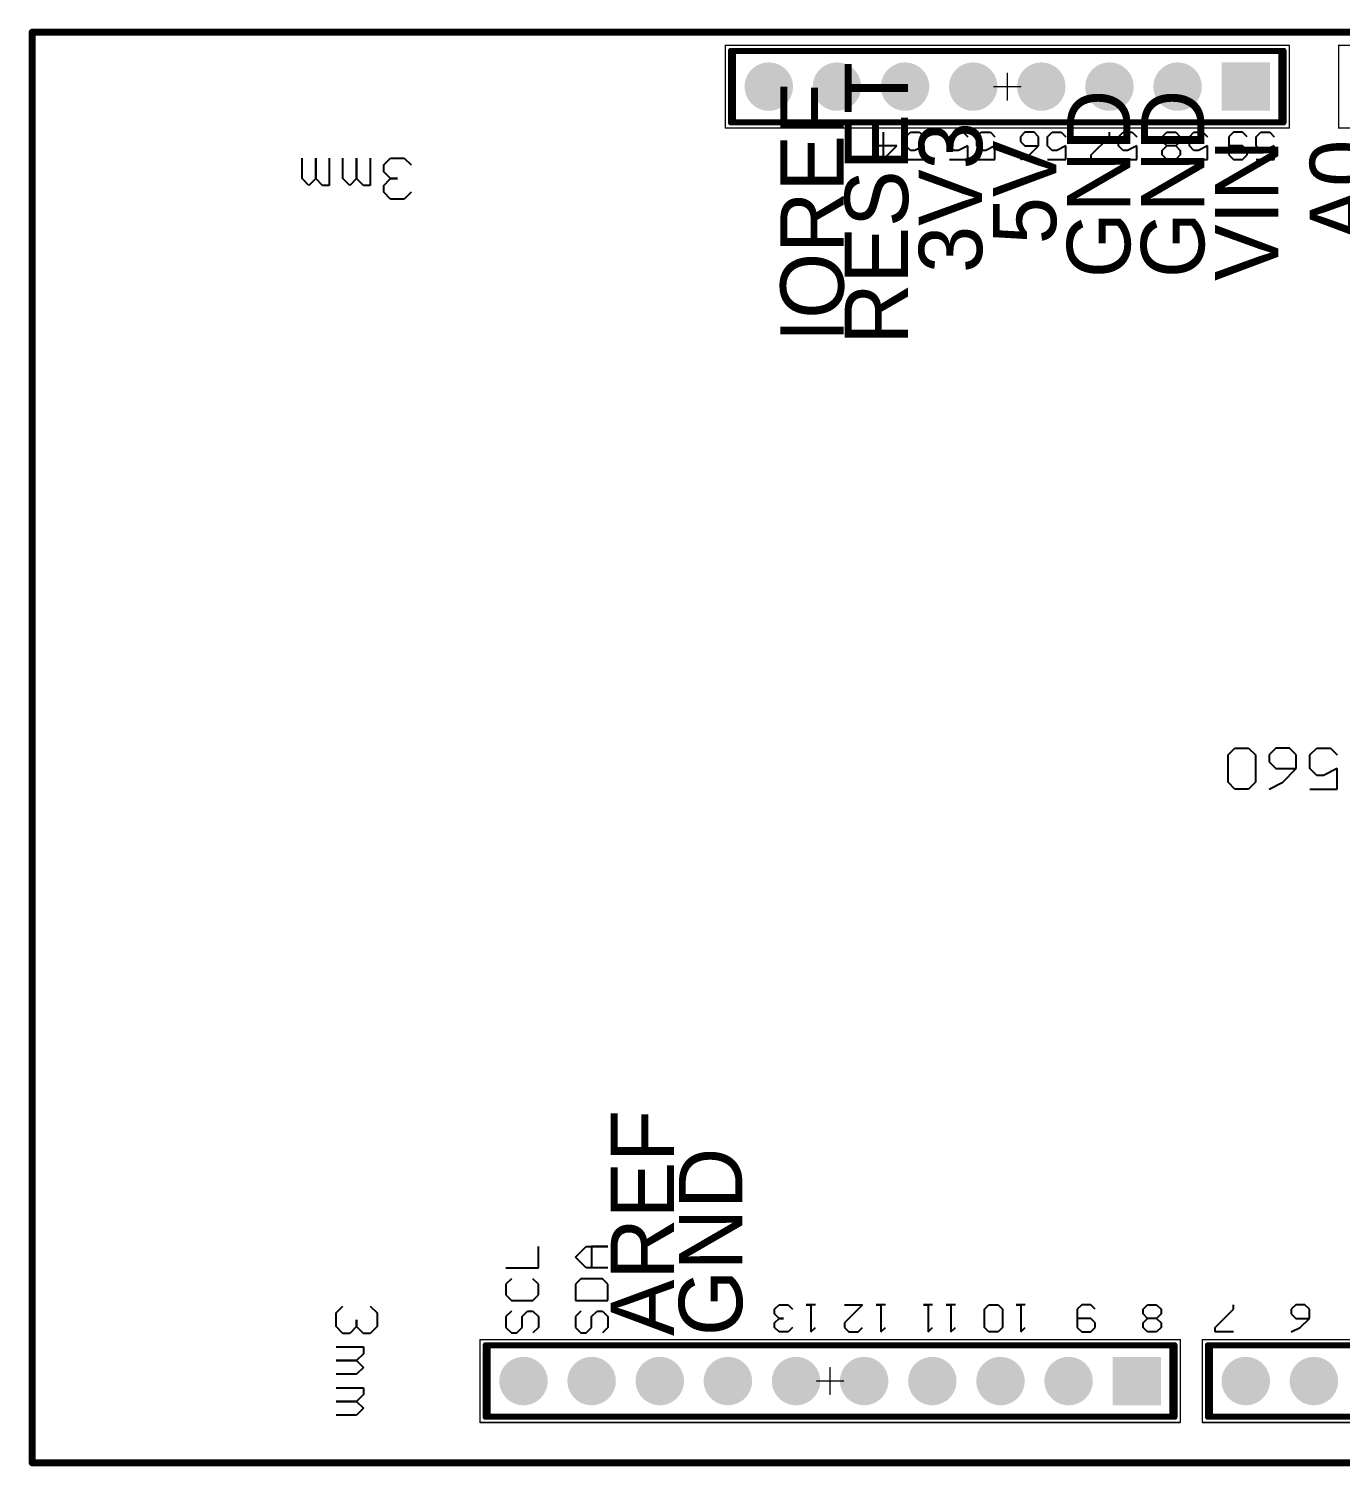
# Model space of a CAD drawing. Header units: millimetres. Extents: x 87 to 293, y -26 to 48.
# Drawn here: x 169.5 to 218.4, y -12.6 to 41 of the extents above; entities that cross this region are included whole.
import ezdxf

# ---------------------------------------------------------------- set-up
doc = ezdxf.new("R2010")
doc.units = ezdxf.units.MM
for name, color, linetype in [('BottomLayer', 5, 'Continuous'), ('BottomOverlay', 54, 'Continuous'), ('BottomSolder', 6, 'Continuous'), ('Mechanical13', 56, 'Continuous'), ('Mechanical15', 56, 'Continuous'), ('MultiLayer', 9, 'Continuous'), ('PadHoleLayer', 156, 'Continuous'), ('TopLayer', 1, 'Continuous'), ('TopOverlay', 2, 'Continuous'), ('TopSolder', 216, 'Continuous')]:
    doc.layers.add(name, color=color, linetype=linetype)

# ---------------------------------------------------------------- blocks, each defined once
blk = doc.blocks.new('MEGA2560_8')
at = {"layer": 'BottomLayer', "const_width": 0.8}
for points in [[(13.57, 24.13, 1), (14.37, 24.13, 1)], [(16.11, 24.13, 1), (16.91, 24.13, 1)], [(22.714, 24.13, 1), (23.514, 24.13, 1)], [(25.254, 24.13, 1), (26.054, 24.13, 1)], [(27.794, 24.13, 1), (28.594, 24.13, 1)], [(30.334, 24.13, 1), (31.134, 24.13, 1)], [(32.874, 24.13, 1), (33.674, 24.13, 1)], [(35.414, 24.13, 1), (36.214, 24.13, 1)], [(37.954, 24.13, 1), (38.754, 24.13, 1)], [(40.494, 24.13, 1), (41.294, 24.13, 1)], [(43.034, 24.13, 1), (43.834, 24.13, 1)], [(18.65, -24.13, 1), (19.45, -24.13, 1)], [(21.19, -24.13, 1), (21.99, -24.13, 1)], [(23.73, -24.13, 1), (24.53, -24.13, 1)], [(26.27, -24.13, 1), (27.07, -24.13, 1)], [(28.81, -24.13, 1), (29.61, -24.13, 1)], [(31.35, -24.13, 1), (32.15, -24.13, 1)], [(33.89, -24.13, 1), (34.69, -24.13, 1)]]:
    blk.add_lwpolyline(points, format="xyb", close=True, dxfattribs=at)
at = {"layer": 'BottomLayer'}
for points in [[(19.774, 23.33), (21.374, 23.33), (19.774, 24.93), (21.374, 24.93)], [(15.71, -24.93), (17.31, -24.93), (15.71, -23.33), (17.31, -23.33)]]:
    blk.add_solid(points, dxfattribs=at)
at = {"layer": 'BottomOverlay'}
for p, q in [((49.403, 25.145), (49.657, 25.399)), ((49.657, 25.399), (50.419, 25.399)), ((49.657, 24.891), (49.403, 25.145)), ((49.403, 24.637), (49.657, 24.891)), ((49.657, 24.891), (50.419, 24.891)), ((50.419, 24.891), (49.657, 24.891)), ((49.403, 24.383), (49.403, 24.637)), ((50.419, 24.383), (49.403, 24.383)), ((49.403, 23.621), (49.657, 23.875)), ((49.657, 23.367), (49.403, 23.621)), ((49.657, 23.875), (50.419, 23.875)), ((49.403, 23.113), (49.657, 23.367)), ((49.403, 22.86), (49.403, 23.113)), ((49.657, 23.367), (50.419, 23.367)), ((50.419, 23.367), (49.657, 23.367)), ((50.419, 22.86), (49.403, 22.86)), ((48.895, 22.098), (49.149, 22.352)), ((48.895, 21.59), (48.895, 22.098)), ((49.149, 22.352), (49.403, 22.352)), ((49.403, 22.352), (49.657, 22.098)), ((49.657, 22.098), (49.911, 22.352)), ((49.657, 22.098), (49.657, 21.844)), ((49.657, 21.844), (49.657, 22.098)), ((49.911, 22.352), (50.165, 22.352)), ((50.165, 22.352), (50.419, 22.098)), ((50.419, 22.098), (50.419, 21.59)), ((49.149, 21.336), (48.895, 21.59)), ((50.419, 21.59), (50.165, 21.336)), ((14.118, 2.057), (13.102, 2.057)), ((13.102, 2.057), (13.102, 1.296)), ((15.133, 1.804), (14.625, 1.296)), ((15.641, 2.057), (15.133, 1.804)), ((16.149, 1.804), (16.403, 2.057)), ((16.149, 0.788), (16.149, 1.804)), ((16.403, 2.057), (16.911, 2.057)), ((16.911, 2.057), (17.165, 1.804)), ((17.165, 1.804), (17.165, 0.788)), ((13.102, 1.296), (13.61, 1.55)), ((13.61, 1.55), (13.864, 1.55)), ((13.864, 1.55), (14.118, 1.296)), ((14.118, 1.296), (14.118, 0.788)), ((14.625, 1.296), (14.625, 0.788)), ((15.387, 1.296), (14.625, 1.296)), ((15.641, 1.042), (15.387, 1.296)), ((13.356, 0.534), (13.102, 0.788)), ((14.118, 0.788), (13.864, 0.534)), ((14.625, 0.788), (14.879, 0.534)), ((15.387, 0.534), (15.641, 0.788)), ((15.641, 0.788), (15.641, 1.042)), ((16.403, 0.534), (16.149, 0.788)), ((17.165, 0.788), (16.911, 0.534)), ((13.864, 0.534), (13.356, 0.534)), ((14.879, 0.534), (15.387, 0.534)), ((16.911, 0.534), (16.403, 0.534)), ((47.625, -20.193), (47.879, -19.939)), ((47.879, -19.939), (48.387, -19.939)), ((48.387, -19.939), (48.641, -20.193)), ((48.641, -20.193), (48.641, -20.447)), ((48.387, -20.701), (48.133, -20.701)), ((48.133, -20.701), (48.387, -20.701)), ((48.641, -20.447), (48.387, -20.701)), ((48.387, -20.701), (48.641, -20.955)), ((49.149, -21.463), (49.149, -20.447)), ((49.149, -20.447), (49.402, -20.447)), ((49.402, -20.447), (49.656, -20.701)), ((49.656, -20.701), (49.91, -20.447)), ((49.656, -20.701), (49.656, -21.463)), ((49.656, -21.463), (49.656, -20.701)), ((49.91, -20.447), (50.164, -20.701)), ((50.164, -20.701), (50.164, -21.463)), ((50.672, -21.463), (50.672, -20.447)), ((50.672, -20.447), (50.926, -20.447)), ((50.926, -20.447), (51.18, -20.701)), ((51.18, -20.701), (51.434, -20.447)), ((51.18, -20.701), (51.18, -21.463)), ((51.18, -21.463), (51.18, -20.701)), ((51.434, -20.447), (51.688, -20.701)), ((51.688, -20.701), (51.688, -21.463)), ((47.879, -21.463), (47.625, -21.209)), ((48.641, -21.209), (48.387, -21.463)), ((48.641, -20.955), (48.641, -21.209)), ((48.387, -21.463), (47.879, -21.463))]:
    blk.add_line(p, q, dxfattribs=at)
at = {"layer": 'BottomSolder', "const_width": 0.902}
for points in [[(13.519, 24.13, 1), (14.421, 24.13, 1)], [(16.059, 24.13, 1), (16.961, 24.13, 1)], [(22.663, 24.13, 1), (23.565, 24.13, 1)], [(25.203, 24.13, 1), (26.105, 24.13, 1)], [(27.743, 24.13, 1), (28.645, 24.13, 1)], [(30.283, 24.13, 1), (31.185, 24.13, 1)], [(32.823, 24.13, 1), (33.725, 24.13, 1)], [(35.363, 24.13, 1), (36.265, 24.13, 1)], [(37.903, 24.13, 1), (38.805, 24.13, 1)], [(40.443, 24.13, 1), (41.345, 24.13, 1)], [(42.983, 24.13, 1), (43.885, 24.13, 1)], [(18.599, -24.13, 1), (19.501, -24.13, 1)], [(21.139, -24.13, 1), (22.041, -24.13, 1)], [(23.679, -24.13, 1), (24.581, -24.13, 1)], [(26.219, -24.13, 1), (27.121, -24.13, 1)], [(28.759, -24.13, 1), (29.661, -24.13, 1)], [(31.299, -24.13, 1), (32.201, -24.13, 1)], [(33.839, -24.13, 1), (34.741, -24.13, 1)]]:
    blk.add_lwpolyline(points, format="xyb", close=True, dxfattribs=at)
at = {"layer": 'BottomSolder'}
for points in [[(19.672, 23.228), (21.476, 23.228), (19.672, 25.032), (21.476, 25.032)], [(15.608, -25.032), (17.412, -25.032), (15.608, -23.228), (17.412, -23.228)]]:
    blk.add_solid(points, dxfattribs=at)
at = {"layer": 'Mechanical13', "const_width": 0.1}
for points in [[(17.78, 25.4), (-2.54, 25.4)], [(17.78, 25.4), (17.78, 22.86)], [(44.704, 25.4), (19.304, 25.4)], [(19.304, 25.4), (19.304, 22.86)], [(44.704, 25.4), (44.704, 22.86)], [(17.78, 22.86), (-2.54, 22.86)], [(44.704, 22.86), (19.304, 22.86)], [(15.24, -22.86), (15.24, -25.4)], [(35.56, -22.86), (15.24, -22.86)], [(35.56, -22.86), (35.56, -25.4)], [(35.56, -25.4), (15.24, -25.4)]]:
    blk.add_lwpolyline(points, dxfattribs=at)
at = {"layer": 'Mechanical13', "const_width": 0.05}
for points in [[(17.755, 25.4, 1), (17.805, 25.4, 1)], [(17.755, 25.4, 1), (17.805, 25.4, 1)], [(19.279, 25.4, 1), (19.329, 25.4, 1)], [(19.279, 25.4, 1), (19.329, 25.4, 1)], [(44.679, 25.4, 1), (44.729, 25.4, 1)], [(44.679, 25.4, 1), (44.729, 25.4, 1)], [(17.755, 22.86, 1), (17.805, 22.86, 1)], [(17.755, 22.86, 1), (17.805, 22.86, 1)], [(19.279, 22.86, 1), (19.329, 22.86, 1)], [(19.279, 22.86, 1), (19.329, 22.86, 1)], [(44.679, 22.86, 1), (44.729, 22.86, 1)], [(44.679, 22.86, 1), (44.729, 22.86, 1)], [(15.215, -22.86, 1), (15.265, -22.86, 1)], [(15.215, -22.86, 1), (15.265, -22.86, 1)], [(35.535, -22.86, 1), (35.585, -22.86, 1)], [(35.535, -22.86, 1), (35.585, -22.86, 1)], [(15.215, -25.4, 1), (15.265, -25.4, 1)], [(15.215, -25.4, 1), (15.265, -25.4, 1)], [(35.535, -25.4, 1), (35.585, -25.4, 1)], [(35.535, -25.4, 1), (35.585, -25.4, 1)]]:
    blk.add_lwpolyline(points, format="xyb", close=True, dxfattribs=at)
at = {"layer": 'Mechanical15', "const_width": 0.05}
for points in [[(18.13, 25.675), (-2.89, 25.675)], [(18.13, 25.675), (18.13, 22.585)], [(45.054, 25.675), (18.954, 25.675)], [(18.954, 25.675), (18.954, 22.585)], [(45.054, 25.675), (45.054, 22.585)], [(32.004, 24.63), (32.004, 23.63)], [(32.504, 24.13), (31.504, 24.13)], [(18.13, 22.585), (-2.89, 22.585)], [(45.054, 22.585), (18.954, 22.585)], [(13.05, -22.585), (-7.97, -22.585)], [(13.05, -22.585), (13.05, -25.675)], [(14.89, -22.585), (14.89, -25.675)], [(35.91, -22.585), (14.89, -22.585)], [(35.91, -22.585), (35.91, -25.675)], [(25.9, -24.13), (24.9, -24.13)], [(25.4, -23.63), (25.4, -24.63)], [(13.05, -25.675), (-7.97, -25.675)], [(35.91, -25.675), (14.89, -25.675)]]:
    blk.add_lwpolyline(points, dxfattribs=at)
at = {"layer": 'Mechanical15', "const_width": 0.025}
for points in [[(18.117, 25.675, 1), (18.142, 25.675, 1)], [(18.117, 25.675, 1), (18.142, 25.675, 1)], [(18.942, 25.675, 1), (18.967, 25.675, 1)], [(18.942, 25.675, 1), (18.967, 25.675, 1)], [(45.041, 25.675, 1), (45.066, 25.675, 1)], [(45.041, 25.675, 1), (45.066, 25.675, 1)], [(31.992, 24.63, 1), (32.016, 24.63, 1)], [(31.492, 24.13, 1), (31.517, 24.13, 1)], [(32.491, 24.13, 1), (32.516, 24.13, 1)], [(31.992, 23.63, 1), (32.016, 23.63, 1)], [(18.117, 22.585, 1), (18.142, 22.585, 1)], [(18.117, 22.585, 1), (18.142, 22.585, 1)], [(18.942, 22.585, 1), (18.967, 22.585, 1)], [(18.942, 22.585, 1), (18.967, 22.585, 1)], [(45.041, 22.585, 1), (45.066, 22.585, 1)], [(45.041, 22.585, 1), (45.066, 22.585, 1)], [(13.037, -22.585, 1), (13.062, -22.585, 1)], [(13.037, -22.585, 1), (13.062, -22.585, 1)], [(14.878, -22.585, 1), (14.903, -22.585, 1)], [(14.878, -22.585, 1), (14.903, -22.585, 1)], [(35.897, -22.585, 1), (35.922, -22.585, 1)], [(35.897, -22.585, 1), (35.922, -22.585, 1)], [(24.888, -24.13, 1), (24.913, -24.13, 1)], [(25.388, -23.63, 1), (25.412, -23.63, 1)], [(25.887, -24.13, 1), (25.912, -24.13, 1)], [(25.388, -24.63, 1), (25.412, -24.63, 1)], [(13.037, -25.675, 1), (13.062, -25.675, 1)], [(13.037, -25.675, 1), (13.062, -25.675, 1)], [(14.878, -25.675, 1), (14.903, -25.675, 1)], [(14.878, -25.675, 1), (14.903, -25.675, 1)], [(35.897, -25.675, 1), (35.922, -25.675, 1)], [(35.897, -25.675, 1), (35.922, -25.675, 1)]]:
    blk.add_lwpolyline(points, format="xyb", close=True, dxfattribs=at)
at = {"layer": 'MultiLayer', "const_width": 0.8}
for points in [[(13.57, 24.13, 1), (14.37, 24.13, 1)], [(16.11, 24.13, 1), (16.91, 24.13, 1)], [(22.714, 24.13, 1), (23.514, 24.13, 1)], [(25.254, 24.13, 1), (26.054, 24.13, 1)], [(27.794, 24.13, 1), (28.594, 24.13, 1)], [(30.334, 24.13, 1), (31.134, 24.13, 1)], [(32.874, 24.13, 1), (33.674, 24.13, 1)], [(35.414, 24.13, 1), (36.214, 24.13, 1)], [(37.954, 24.13, 1), (38.754, 24.13, 1)], [(40.494, 24.13, 1), (41.294, 24.13, 1)], [(43.034, 24.13, 1), (43.834, 24.13, 1)], [(18.65, -24.13, 1), (19.45, -24.13, 1)], [(21.19, -24.13, 1), (21.99, -24.13, 1)], [(23.73, -24.13, 1), (24.53, -24.13, 1)], [(26.27, -24.13, 1), (27.07, -24.13, 1)], [(28.81, -24.13, 1), (29.61, -24.13, 1)], [(31.35, -24.13, 1), (32.15, -24.13, 1)], [(33.89, -24.13, 1), (34.69, -24.13, 1)]]:
    blk.add_lwpolyline(points, format="xyb", close=True, dxfattribs=at)
at = {"layer": 'MultiLayer'}
for points in [[(19.774, 23.33), (21.374, 23.33), (19.774, 24.93), (21.374, 24.93)], [(15.71, -24.93), (17.31, -24.93), (15.71, -23.33), (17.31, -23.33)]]:
    blk.add_solid(points, dxfattribs=at)
at = {"layer": 'PadHoleLayer', "const_width": 0.55}
for points in [[(13.695, 24.13, 1), (14.245, 24.13, 1)], [(16.235, 24.13, 1), (16.785, 24.13, 1)], [(20.299, 24.13, 1), (20.849, 24.13, 1)], [(22.839, 24.13, 1), (23.389, 24.13, 1)], [(25.379, 24.13, 1), (25.929, 24.13, 1)], [(27.919, 24.13, 1), (28.469, 24.13, 1)], [(30.459, 24.13, 1), (31.009, 24.13, 1)], [(32.999, 24.13, 1), (33.549, 24.13, 1)], [(35.539, 24.13, 1), (36.089, 24.13, 1)], [(38.079, 24.13, 1), (38.629, 24.13, 1)], [(40.619, 24.13, 1), (41.169, 24.13, 1)], [(43.159, 24.13, 1), (43.709, 24.13, 1)], [(16.235, -24.13, 1), (16.785, -24.13, 1)], [(18.775, -24.13, 1), (19.325, -24.13, 1)], [(21.315, -24.13, 1), (21.865, -24.13, 1)], [(23.855, -24.13, 1), (24.405, -24.13, 1)], [(26.395, -24.13, 1), (26.945, -24.13, 1)], [(28.935, -24.13, 1), (29.485, -24.13, 1)], [(31.475, -24.13, 1), (32.025, -24.13, 1)], [(34.015, -24.13, 1), (34.565, -24.13, 1)]]:
    blk.add_lwpolyline(points, format="xyb", close=True, dxfattribs=at)
at = {"layer": 'TopLayer', "const_width": 0.8}
for points in [[(13.57, 24.13, 1), (14.37, 24.13, 1)], [(16.11, 24.13, 1), (16.91, 24.13, 1)], [(22.714, 24.13, 1), (23.514, 24.13, 1)], [(25.254, 24.13, 1), (26.054, 24.13, 1)], [(27.794, 24.13, 1), (28.594, 24.13, 1)], [(30.334, 24.13, 1), (31.134, 24.13, 1)], [(32.874, 24.13, 1), (33.674, 24.13, 1)], [(35.414, 24.13, 1), (36.214, 24.13, 1)], [(37.954, 24.13, 1), (38.754, 24.13, 1)], [(40.494, 24.13, 1), (41.294, 24.13, 1)], [(43.034, 24.13, 1), (43.834, 24.13, 1)], [(18.65, -24.13, 1), (19.45, -24.13, 1)], [(21.19, -24.13, 1), (21.99, -24.13, 1)], [(23.73, -24.13, 1), (24.53, -24.13, 1)], [(26.27, -24.13, 1), (27.07, -24.13, 1)], [(28.81, -24.13, 1), (29.61, -24.13, 1)], [(31.35, -24.13, 1), (32.15, -24.13, 1)], [(33.89, -24.13, 1), (34.69, -24.13, 1)]]:
    blk.add_lwpolyline(points, format="xyb", close=True, dxfattribs=at)
at = {"layer": 'TopLayer'}
for points in [[(19.774, 23.33), (21.374, 23.33), (19.774, 24.93), (21.374, 24.93)], [(15.71, -24.93), (17.31, -24.93), (15.71, -23.33), (17.31, -23.33)]]:
    blk.add_solid(points, dxfattribs=at)
at = {"layer": 'TopOverlay'}
for p, q in [((14.478, 22.13), (14.139, 21.792)), ((14.816, 22.3), (14.478, 22.13)), ((16.97, 22.3), (17.647, 22.3)), ((17.647, 22.13), (16.97, 21.453)), ((17.647, 22.3), (17.647, 22.13)), ((19.662, 22.13), (19.831, 22.3)), ((19.662, 21.961), (19.662, 22.13)), ((19.831, 22.3), (20.17, 22.3)), ((20.17, 22.3), (20.339, 22.13)), ((20.339, 22.13), (20.339, 21.961)), ((22.288, 22.3), (22.119, 22.13)), ((22.119, 22.13), (22.119, 21.961)), ((22.626, 22.3), (22.288, 22.3)), ((22.796, 22.13), (22.626, 22.3)), ((22.796, 21.453), (22.796, 22.13)), ((24.897, 22.3), (24.727, 22.13)), ((24.897, 21.284), (24.897, 22.3)), ((25.574, 22.13), (25.743, 22.3)), ((25.574, 21.453), (25.574, 22.13)), ((25.743, 22.3), (26.082, 22.3)), ((26.082, 22.3), (26.251, 22.13)), ((26.251, 22.13), (26.251, 21.453)), ((27.506, 22.3), (27.336, 22.13)), ((27.506, 21.284), (27.506, 22.3)), ((28.352, 22.3), (28.183, 22.13)), ((28.352, 21.284), (28.352, 22.3)), ((30.115, 22.3), (29.945, 22.13)), ((30.115, 21.284), (30.115, 22.3)), ((30.961, 22.3), (30.792, 22.13)), ((31.3, 22.3), (30.961, 22.3)), ((31.469, 22.13), (31.3, 22.3)), ((31.469, 21.961), (31.469, 22.13)), ((32.724, 22.3), (32.554, 22.13)), ((32.724, 21.284), (32.724, 22.3)), ((33.401, 22.13), (33.57, 22.3)), ((33.57, 22.3), (33.909, 22.3)), ((33.909, 22.3), (34.078, 22.13)), ((34.078, 22.13), (34.078, 21.961)), ((40.288, 22.13), (40.49, 22.331)), ((40.288, 21.727), (40.288, 22.13)), ((41.094, 22.331), (40.893, 22.13)), ((40.893, 22.13), (40.893, 21.727)), ((41.296, 22.331), (41.094, 22.331)), ((41.497, 22.13), (41.296, 22.331)), ((41.497, 21.727), (41.497, 22.13)), ((42.879, 22.13), (43.081, 22.331)), ((42.879, 21.727), (42.879, 22.13)), ((43.685, 22.331), (43.484, 22.13)), ((43.484, 22.13), (43.484, 21.727)), ((43.886, 22.331), (43.685, 22.331)), ((44.088, 22.13), (43.886, 22.331)), ((44.088, 21.727), (44.088, 22.13)), ((14.139, 21.792), (14.139, 21.453)), ((14.647, 21.792), (14.139, 21.792)), ((14.139, 21.453), (14.309, 21.284)), ((14.816, 21.623), (14.647, 21.792)), ((14.647, 21.284), (14.816, 21.453)), ((14.816, 21.453), (14.816, 21.623)), ((16.97, 21.453), (16.97, 21.284)), ((19.831, 21.792), (19.662, 21.961)), ((19.662, 21.623), (19.831, 21.792)), ((19.662, 21.453), (19.662, 21.623)), ((19.831, 21.284), (19.662, 21.453)), ((19.831, 21.792), (20.17, 21.792)), ((20.339, 21.961), (20.17, 21.792)), ((20.17, 21.792), (20.339, 21.623)), ((20.339, 21.453), (20.17, 21.284)), ((20.339, 21.623), (20.339, 21.453)), ((22.119, 21.961), (22.288, 21.792)), ((22.119, 21.453), (22.288, 21.284)), ((22.288, 21.792), (22.796, 21.792)), ((22.626, 21.284), (22.796, 21.453)), ((25.743, 21.284), (25.574, 21.453)), ((26.251, 21.453), (26.082, 21.284)), ((30.792, 21.284), (31.469, 21.961)), ((33.57, 21.284), (33.401, 21.453)), ((33.909, 21.792), (33.739, 21.792)), ((33.739, 21.792), (33.909, 21.792)), ((34.078, 21.961), (33.909, 21.792)), ((33.909, 21.792), (34.078, 21.623)), ((34.078, 21.453), (33.909, 21.284)), ((34.078, 21.623), (34.078, 21.453)), ((40.49, 21.525), (40.288, 21.727)), ((40.691, 21.525), (40.49, 21.525)), ((40.893, 21.727), (40.691, 21.525)), ((41.296, 21.525), (41.497, 21.727)), ((43.081, 21.525), (42.879, 21.727)), ((43.282, 21.525), (43.081, 21.525)), ((43.484, 21.727), (43.282, 21.525)), ((43.886, 21.525), (44.088, 21.727)), ((14.309, 21.284), (14.647, 21.284)), ((20.17, 21.284), (19.831, 21.284)), ((22.288, 21.284), (22.626, 21.284)), ((24.727, 21.284), (25.066, 21.284)), ((25.066, 21.284), (24.897, 21.284)), ((26.082, 21.284), (25.743, 21.284)), ((27.336, 21.284), (27.675, 21.284)), ((27.675, 21.284), (27.506, 21.284)), ((28.183, 21.284), (28.521, 21.284)), ((28.521, 21.284), (28.352, 21.284)), ((29.945, 21.284), (30.284, 21.284)), ((30.284, 21.284), (30.115, 21.284)), ((31.469, 21.284), (30.792, 21.284)), ((32.554, 21.284), (32.893, 21.284)), ((32.893, 21.284), (32.724, 21.284)), ((33.909, 21.284), (33.57, 21.284)), ((41.497, 21.123), (40.288, 21.123)), ((40.288, 21.123), (40.288, 20.518)), ((41.497, 20.518), (41.497, 21.123)), ((43.081, 21.123), (42.879, 20.921)), ((42.879, 20.921), (42.879, 20.518)), ((43.886, 21.123), (43.081, 21.123)), ((44.088, 20.921), (43.886, 21.123)), ((44.088, 20.518), (44.088, 20.921)), ((40.288, 20.518), (40.49, 20.317)), ((41.296, 20.317), (41.497, 20.518)), ((42.879, 20.518), (43.081, 20.317)), ((43.886, 20.317), (44.088, 20.518)), ((40.288, 19.914), (41.094, 19.914)), ((40.49, 20.317), (41.296, 20.317)), ((40.893, 19.108), (40.893, 19.914)), ((41.094, 19.914), (41.497, 19.511)), ((44.088, 19.914), (42.879, 19.914)), ((42.879, 19.914), (42.879, 19.108)), ((41.497, 19.511), (41.094, 19.108)), ((41.094, 19.108), (40.288, 19.108)), ((40.288, 19.108), (40.893, 19.108)), ((16.123, -21.411), (15.446, -21.411)), ((15.446, -21.411), (15.446, -21.919)), ((16.631, -21.411), (16.461, -21.581)), ((16.969, -21.411), (16.631, -21.411)), ((17.138, -21.581), (16.969, -21.411)), ((18.612, -21.411), (17.935, -21.411)), ((17.935, -21.411), (17.935, -21.919)), ((18.95, -21.581), (19.12, -21.411)), ((19.12, -21.411), (19.458, -21.411)), ((19.458, -21.411), (19.628, -21.581)), ((21.254, -21.411), (20.576, -21.411)), ((20.576, -21.411), (20.576, -21.919)), ((21.592, -21.411), (22.269, -21.411)), ((22.269, -21.411), (22.269, -21.581)), ((23.895, -21.411), (23.218, -21.411)), ((23.218, -21.411), (23.218, -21.919)), ((24.911, -21.411), (24.572, -21.581)), ((26.537, -21.411), (25.86, -21.411)), ((25.86, -21.411), (25.86, -21.919)), ((27.552, -21.411), (26.875, -21.411)), ((26.875, -21.411), (26.875, -21.919)), ((29.178, -21.411), (28.501, -21.411)), ((28.501, -21.411), (28.501, -21.919)), ((30.025, -21.411), (29.517, -21.919)), ((30.025, -22.427), (30.025, -21.411)), ((15.446, -21.919), (15.784, -21.75)), ((15.784, -21.75), (15.953, -21.75)), ((15.953, -21.75), (16.123, -21.919)), ((16.123, -21.919), (16.123, -22.258)), ((16.461, -21.581), (16.461, -21.75)), ((16.461, -21.75), (16.631, -21.919)), ((16.631, -21.919), (17.138, -21.919)), ((17.138, -22.258), (17.138, -21.581)), ((17.935, -21.919), (18.273, -21.75)), ((18.273, -21.75), (18.443, -21.75)), ((18.443, -21.75), (18.612, -21.919)), ((18.612, -21.919), (18.612, -22.258)), ((18.95, -21.75), (18.95, -21.581)), ((19.12, -21.919), (18.95, -21.75)), ((18.95, -22.088), (19.12, -21.919)), ((19.12, -21.919), (19.458, -21.919)), ((19.628, -21.75), (19.458, -21.919)), ((19.458, -21.919), (19.628, -22.088)), ((19.628, -21.581), (19.628, -21.75)), ((20.576, -21.919), (20.915, -21.75)), ((20.915, -21.75), (21.084, -21.75)), ((21.084, -21.75), (21.254, -21.919)), ((21.254, -21.919), (21.254, -22.258)), ((22.269, -21.581), (21.592, -22.258)), ((23.218, -21.919), (23.557, -21.75)), ((23.557, -21.75), (23.726, -21.75)), ((23.726, -21.75), (23.895, -21.919)), ((23.895, -21.919), (23.895, -22.258)), ((24.572, -21.581), (24.234, -21.919)), ((24.234, -21.919), (24.234, -22.258)), ((24.741, -21.919), (24.234, -21.919)), ((24.911, -22.088), (24.741, -21.919)), ((25.86, -21.919), (26.198, -21.75)), ((26.198, -21.75), (26.367, -21.75)), ((26.367, -21.75), (26.537, -21.919)), ((26.537, -21.919), (26.537, -22.258)), ((26.875, -21.919), (27.214, -21.75)), ((27.214, -21.75), (27.383, -21.75)), ((27.383, -21.75), (27.552, -21.919)), ((27.552, -21.919), (27.552, -22.258)), ((28.501, -21.919), (28.84, -21.75)), ((28.84, -21.75), (29.009, -21.75)), ((29.009, -21.75), (29.178, -21.919)), ((29.178, -21.919), (29.178, -22.258)), ((29.517, -21.919), (30.194, -21.919)), ((15.615, -22.427), (15.446, -22.258)), ((15.953, -22.427), (15.615, -22.427)), ((16.123, -22.258), (15.953, -22.427)), ((16.461, -22.258), (16.631, -22.427)), ((16.631, -22.427), (16.969, -22.427)), ((16.969, -22.427), (17.138, -22.258)), ((18.104, -22.427), (17.935, -22.258)), ((18.443, -22.427), (18.104, -22.427)), ((18.612, -22.258), (18.443, -22.427)), ((18.95, -22.258), (18.95, -22.088)), ((19.12, -22.427), (18.95, -22.258)), ((19.458, -22.427), (19.12, -22.427)), ((19.628, -22.258), (19.458, -22.427)), ((19.628, -22.088), (19.628, -22.258)), ((20.746, -22.427), (20.576, -22.258)), ((21.084, -22.427), (20.746, -22.427)), ((21.254, -22.258), (21.084, -22.427)), ((21.592, -22.258), (21.592, -22.427)), ((23.387, -22.427), (23.218, -22.258)), ((23.726, -22.427), (23.387, -22.427)), ((23.895, -22.258), (23.726, -22.427)), ((24.234, -22.258), (24.403, -22.427)), ((24.403, -22.427), (24.741, -22.427)), ((24.741, -22.427), (24.911, -22.258)), ((24.911, -22.258), (24.911, -22.088)), ((26.029, -22.427), (25.86, -22.258)), ((26.367, -22.427), (26.029, -22.427)), ((26.537, -22.258), (26.367, -22.427)), ((27.045, -22.427), (26.875, -22.258)), ((27.383, -22.427), (27.045, -22.427)), ((27.552, -22.258), (27.383, -22.427)), ((28.67, -22.427), (28.501, -22.258)), ((29.009, -22.427), (28.67, -22.427)), ((29.178, -22.258), (29.009, -22.427))]:
    blk.add_line(p, q, dxfattribs=at)
for points, const_width in [([(61.75, 27.179), (-34.77, 27.179)], 0.254), ([(61.75, 27.179), (61.75, -24.521)], 0.254), ([(17.93, 25.475), (-2.69, 25.475)], 0.2), ([(17.93, 25.475), (17.93, 22.785)], 0.2), ([(44.854, 25.475), (19.154, 25.475)], 0.2), ([(19.154, 25.475), (19.154, 22.785)], 0.2), ([(44.854, 25.475), (44.854, 22.785)], 0.2), ([(17.93, 22.785), (-2.69, 22.785)], 0.2), ([(44.854, 22.785), (19.154, 22.785)], 0.2), ([(15.09, -22.785), (15.09, -25.475)], 0.2), ([(35.71, -22.785), (15.09, -22.785)], 0.2), ([(35.71, -22.785), (35.71, -25.475)], 0.2), ([(61.75, -24.521), (61.75, -26.161)], 0.254), ([(35.71, -25.475), (15.09, -25.475)], 0.2), ([(60.11, -26.161), (-37.31, -26.161)], 0.254), ([(61.75, -26.161), (60.11, -26.161)], 0.254)]:
    blk.add_lwpolyline(points, dxfattribs=dict(at, const_width=const_width))
for points, const_width in [([(61.686, 27.179, 1), (61.813, 27.179, 1)], 0.127), ([(61.686, 27.179, 1), (61.813, 27.179, 1)], 0.127), ([(17.88, 25.475, 1), (17.98, 25.475, 1)], 0.1), ([(17.88, 25.475, 1), (17.98, 25.475, 1)], 0.1), ([(19.104, 25.475, 1), (19.204, 25.475, 1)], 0.1), ([(19.104, 25.475, 1), (19.204, 25.475, 1)], 0.1), ([(44.804, 25.475, 1), (44.904, 25.475, 1)], 0.1), ([(44.804, 25.475, 1), (44.904, 25.475, 1)], 0.1), ([(17.88, 22.785, 1), (17.98, 22.785, 1)], 0.1), ([(17.88, 22.785, 1), (17.98, 22.785, 1)], 0.1), ([(19.104, 22.785, 1), (19.204, 22.785, 1)], 0.1), ([(19.104, 22.785, 1), (19.204, 22.785, 1)], 0.1), ([(44.804, 22.785, 1), (44.904, 22.785, 1)], 0.1), ([(44.804, 22.785, 1), (44.904, 22.785, 1)], 0.1), ([(15.04, -22.785, 1), (15.14, -22.785, 1)], 0.1), ([(15.04, -22.785, 1), (15.14, -22.785, 1)], 0.1), ([(35.66, -22.785, 1), (35.76, -22.785, 1)], 0.1), ([(35.66, -22.785, 1), (35.76, -22.785, 1)], 0.1), ([(61.686, -24.521, 1), (61.813, -24.521, 1)], 0.127), ([(61.686, -24.521, 1), (61.813, -24.521, 1)], 0.127), ([(15.04, -25.475, 1), (15.14, -25.475, 1)], 0.1), ([(15.04, -25.475, 1), (15.14, -25.475, 1)], 0.1), ([(35.66, -25.475, 1), (35.76, -25.475, 1)], 0.1), ([(35.66, -25.475, 1), (35.76, -25.475, 1)], 0.1), ([(60.046, -26.161, 1), (60.173, -26.161, 1)], 0.127), ([(60.046, -26.161, 1), (60.173, -26.161, 1)], 0.127), ([(61.686, -26.161, 1), (61.813, -26.161, 1)], 0.127), ([(61.686, -26.161, 1), (61.813, -26.161, 1)], 0.127)]:
    blk.add_lwpolyline(points, format="xyb", close=True, dxfattribs=dict(at, const_width=const_width))
at = {"layer": 'TopSolder', "const_width": 0.902}
for points in [[(13.519, 24.13, 1), (14.421, 24.13, 1)], [(16.059, 24.13, 1), (16.961, 24.13, 1)], [(22.663, 24.13, 1), (23.565, 24.13, 1)], [(25.203, 24.13, 1), (26.105, 24.13, 1)], [(27.743, 24.13, 1), (28.645, 24.13, 1)], [(30.283, 24.13, 1), (31.185, 24.13, 1)], [(32.823, 24.13, 1), (33.725, 24.13, 1)], [(35.363, 24.13, 1), (36.265, 24.13, 1)], [(37.903, 24.13, 1), (38.805, 24.13, 1)], [(40.443, 24.13, 1), (41.345, 24.13, 1)], [(42.983, 24.13, 1), (43.885, 24.13, 1)], [(18.599, -24.13, 1), (19.501, -24.13, 1)], [(21.139, -24.13, 1), (22.041, -24.13, 1)], [(23.679, -24.13, 1), (24.581, -24.13, 1)], [(26.219, -24.13, 1), (27.121, -24.13, 1)], [(28.759, -24.13, 1), (29.661, -24.13, 1)], [(31.299, -24.13, 1), (32.201, -24.13, 1)], [(33.839, -24.13, 1), (34.741, -24.13, 1)]]:
    blk.add_lwpolyline(points, format="xyb", close=True, dxfattribs=at)
at = {"layer": 'TopSolder'}
for points in [[(19.672, 23.228), (21.476, 23.228), (19.672, 25.032), (21.476, 25.032)], [(15.608, -25.032), (17.412, -25.032), (15.608, -23.228), (17.412, -23.228)]]:
    blk.add_solid(points, dxfattribs=at)
at = {"layer": 'TopOverlay'}
for s, p in [('GND', (35.28, 22.452)), ('AREF', (37.82, 22.452)), ('RESET', (29.096, -14.51)), ('IOREF', (31.496, -14.598)), ('VIN', (15.293, -16.886)), ('GND', (18.054, -16.992)), ('GND', (20.814, -16.992)), ('3V3', (26.336, -17.183)), ('A0', (11.762, -18.288)), ('5V', (23.575, -18.256))]:
    blk.add_text(s, height=2.3622, rotation=-90, dxfattribs=at).set_placement(p)

msp = doc.modelspace()

# ---------------------------------------------------------------- block references
at = {"rotation": 180}
msp.add_blockref('MEGA2560_8', (231.342, 14.7), dxfattribs=at)

doc.saveas('drawing.dxf')
